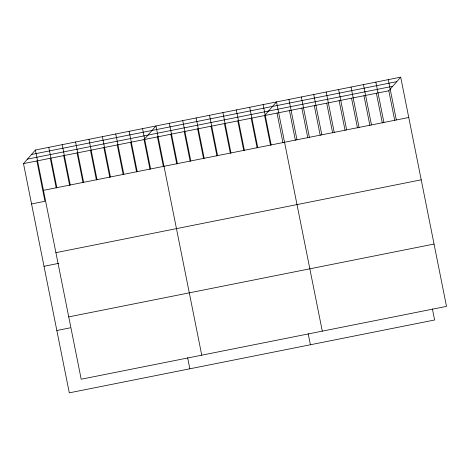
<?xml version="1.0" encoding="UTF-8"?>
<svg xmlns="http://www.w3.org/2000/svg" width="470" height="470" viewBox="0 0 470 470"><rect width="100%" height="100%" fill="white"/><g stroke="black" fill="none" stroke-linecap="round" stroke-linejoin="round"><path stroke-width="0.7" d="M432.394 308.913L434.603 319.994L69.302 392.838L23.5 163.625L35.397 150.006L400.698 77.162L446.5 306.375L81.198 379.22L35.397 150.006M23.5 163.625L388.802 90.781L400.698 77.162M31.467 154.501L396.774 81.657M27.425 159.13L392.726 86.286M43.451 190.332L408.759 117.488M31.561 203.951L44.956 201.283L36.895 160.951M55.907 252.666L421.214 179.822M44.016 266.284L58.821 263.329M68.743 316.892L434.045 244.047M56.847 330.504L70.242 327.837M388.279 79.636L396.339 119.968M388.802 90.781L394.741 120.496M375.859 82.115L383.914 122.447M376.382 93.254L382.322 122.97M363.439 84.594L371.494 124.92M363.962 95.733L369.902 125.449M351.02 87.067L359.074 127.399M351.542 98.207L357.482 127.922M338.594 89.547L346.654 129.873M339.123 100.686L345.062 130.401M326.174 92.02L334.235 132.352M326.703 103.159L332.643 132.875M313.754 94.499L321.815 134.825M314.283 105.638L320.217 135.354M301.335 96.973L309.395 137.305M301.863 108.118L307.797 137.833M288.915 99.452L296.975 139.778M289.444 110.591L295.377 140.307M322.297 331.144L276.495 101.931L264.598 115.544L270.538 145.259M277.024 113.07L282.958 142.786M263.1 104.599L271.161 144.93M308.191 333.682L310.4 344.763M249.705 107.272L257.766 147.598M251.203 118.217L257.143 147.933M236.31 109.939L244.371 150.271M237.814 120.89L243.748 150.606M222.915 112.612L230.976 152.944M224.419 123.557L230.353 153.273M209.52 115.285L217.581 155.611M211.024 126.23L216.958 155.946M196.125 117.952L204.186 158.284M197.629 128.898L203.569 158.613M182.736 120.626L190.791 160.951M184.234 131.571L190.174 161.286M169.341 123.299L177.396 163.625M170.839 134.244L176.779 163.959M201.748 355.185L155.946 125.966L144.049 139.584L149.989 169.3M157.444 136.911L163.384 166.627M142.551 128.639L150.606 168.965M187.636 357.717L189.851 368.797M129.156 131.312L137.216 171.638M130.654 142.257L136.594 171.973M115.761 133.979L123.822 174.311M117.259 144.925L123.199 174.64M102.366 136.653L110.427 176.979M103.864 147.598L109.804 177.313M88.971 139.32L97.032 179.652M90.475 150.271L96.409 179.987M75.576 141.993L83.637 182.325M77.08 152.938L83.014 182.654M62.181 144.666L70.242 184.992M63.685 155.611L69.619 185.327M48.786 147.333L56.847 187.665M50.29 158.278L56.23 187.994"/></g></svg>
